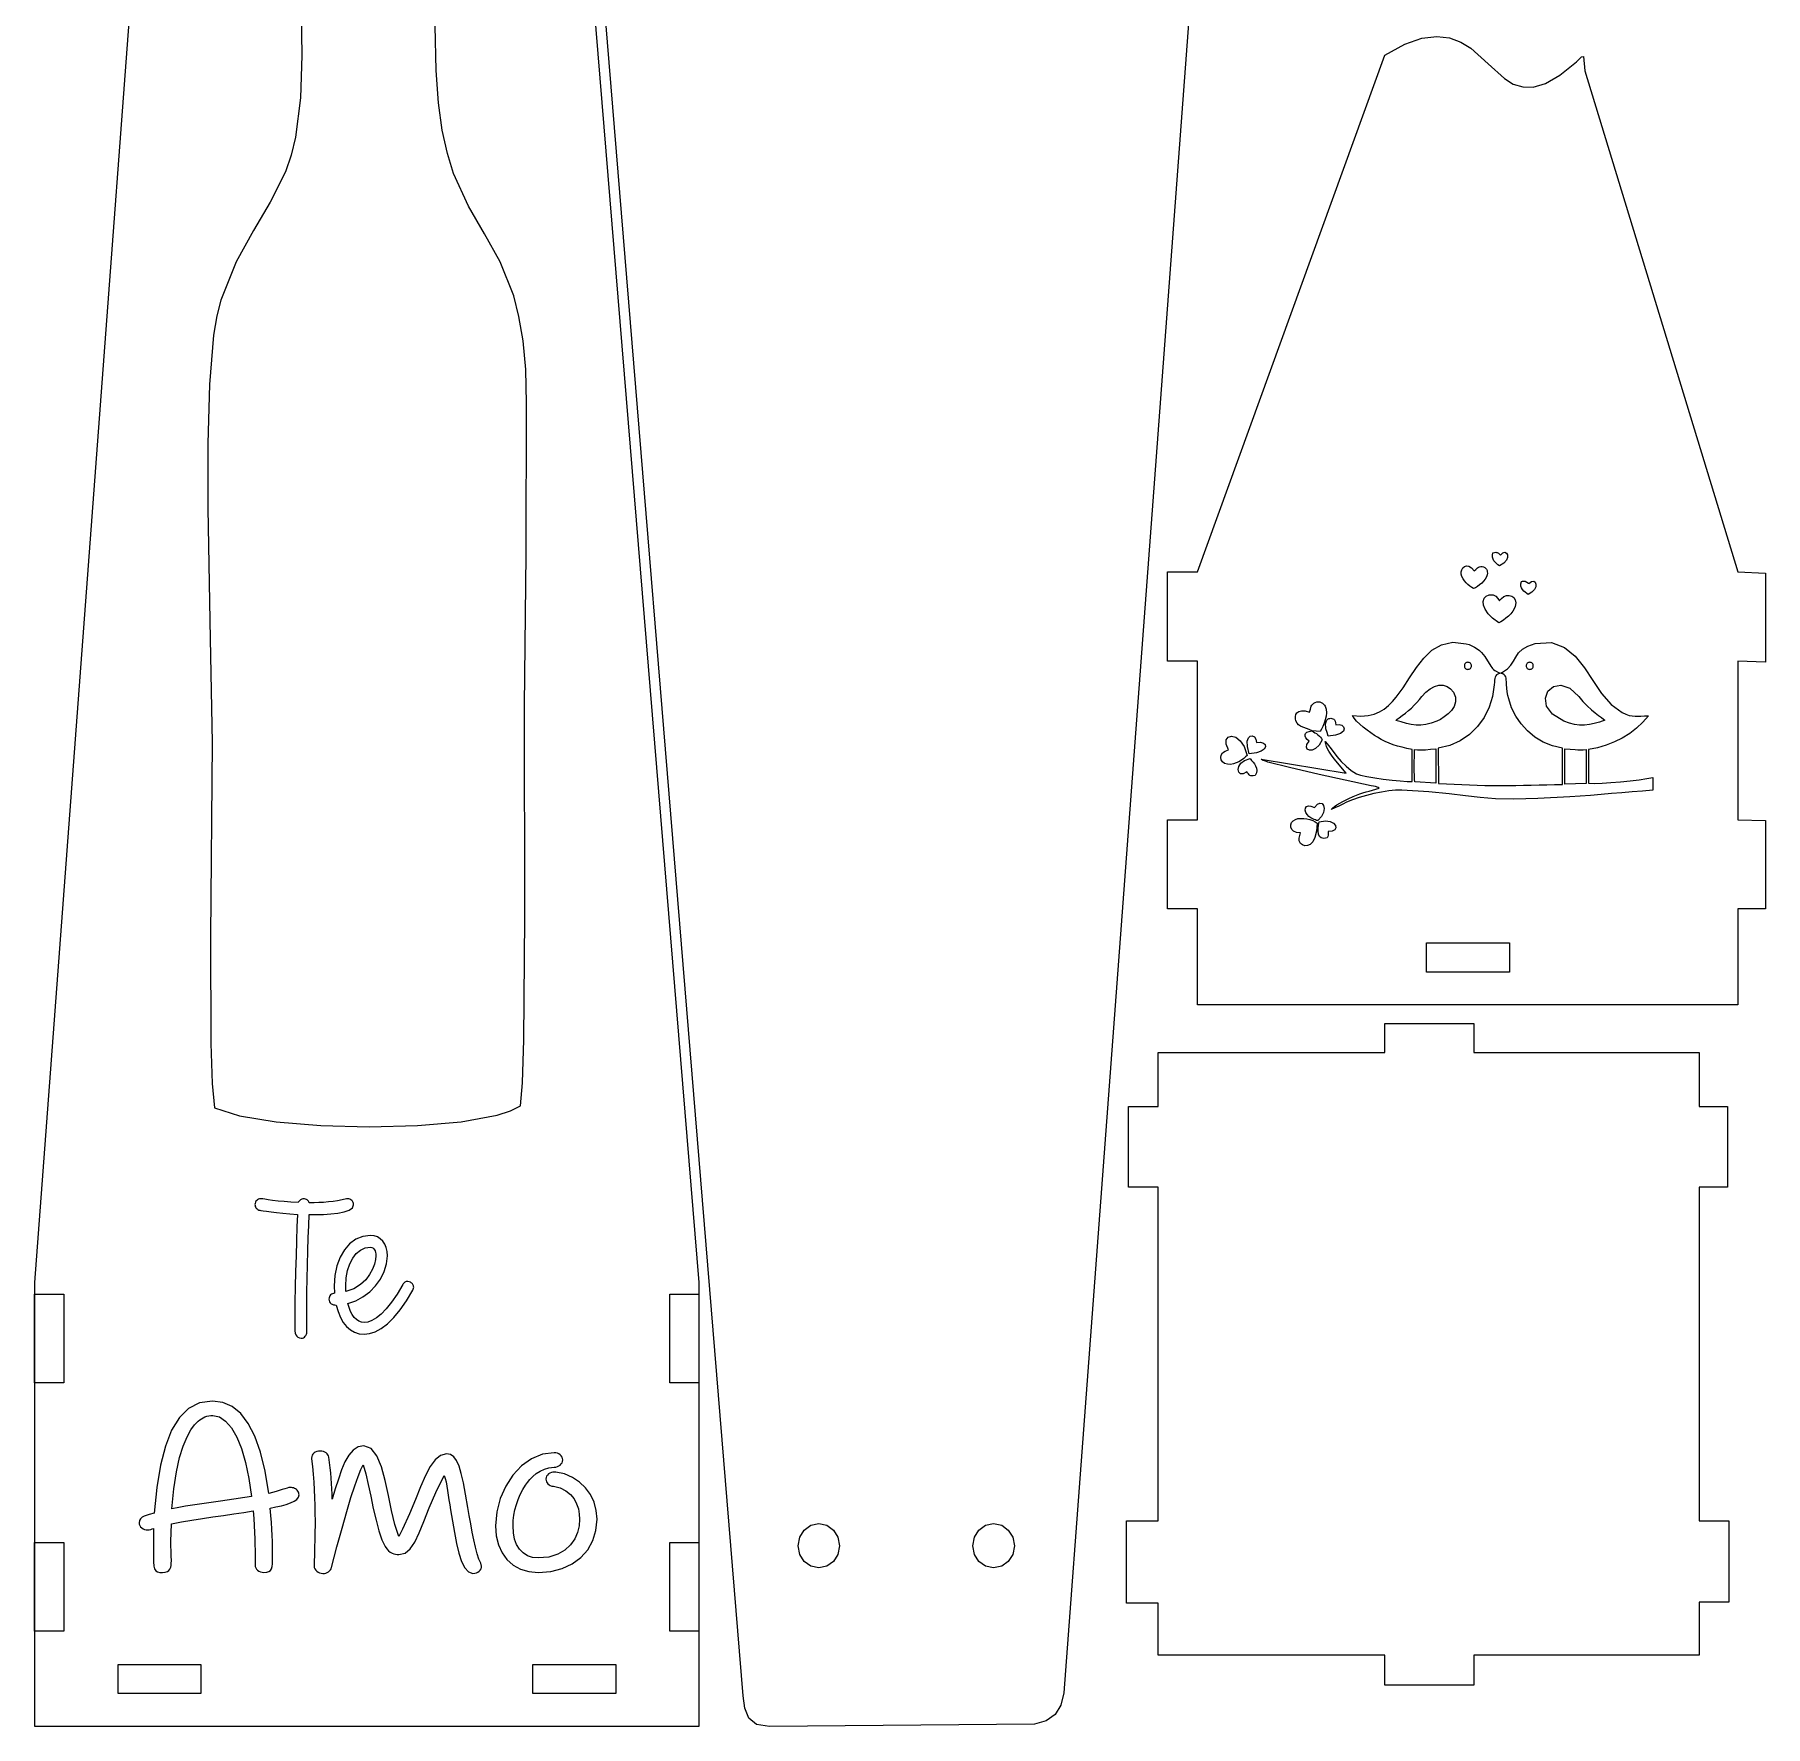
# Model space of a CAD drawing. Extents: x -1652 to 1470, y -458 to 1785.
# Drawn here: x 531 to 738.9, y 1463.2 to 1666.4 of the extents above; entities that cross this region are included whole.
import ezdxf

# ---------------------------------------------------------------- set-up
doc = ezdxf.new("R2010")
doc.units = 0
doc.layers.add('LAYER_1', color=7, linetype='CONTINUOUS')

msp = doc.modelspace()

# ---------------------------------------------------------------- linework, layer by layer
at = {"layer": 'LAYER_1', "color": 240}
for points in [[(554.158, 1782.9317), (586.008, 1783.2067), (587.583, 1782.9817), (588.508, 1782.2067), (588.983, 1781.0317), (589.158, 1779.5567), (610.783, 1516.5067), (610.783, 1463.2067), (531.008, 1463.2067), (531.008, 1516.5067), (550.658, 1779.1817), (551.033, 1780.6567), (551.708, 1781.7817), (552.733, 1782.5567), (554.158, 1782.9317)], [(651.083, 1463.4817), (619.258, 1463.2067), (617.683, 1463.4317), (616.758, 1464.2067), (616.283, 1465.3817), (616.108, 1466.8567), (594.508, 1729.9317), (594.508, 1783.2067), (674.233, 1783.2067), (674.233, 1729.9317), (654.608, 1467.2317), (654.233, 1465.7567), (653.558, 1464.6317), (652.508, 1463.8567), (651.083, 1463.4817)], [(693.158, 1663.9317), (695.558, 1665.2317), (697.633, 1665.9567), (699.408, 1666.1817), (700.958, 1666.0067), (702.308, 1665.5067), (703.483, 1664.7567), (705.583, 1662.8817), (707.533, 1661.1067), (708.583, 1660.4567), (709.733, 1660.1067), (711.008, 1660.0817), (712.483, 1660.5317), (714.208, 1661.5317), (716.183, 1663.1317), (716.783, 1663.7067), (717.033, 1663.7817), (717.183, 1662.0317), (735.558, 1601.8567), (738.883, 1601.7317), (738.883, 1591.0067), (735.558, 1591.1317), (735.558, 1572.1067), (738.883, 1572.0067), (738.883, 1561.3817), (735.558, 1561.3817), (735.558, 1549.8817), (670.683, 1549.8817), (670.683, 1561.3817), (667.083, 1561.3817), (667.083, 1572.1067), (670.683, 1572.1067), (670.683, 1591.1317), (667.083, 1591.1317), (667.083, 1601.8567), (670.683, 1601.8567), (693.158, 1663.9317)], [(698.158, 1553.8067), (698.158, 1557.3067), (708.133, 1557.3067), (708.133, 1553.8067), (698.158, 1553.8067)], [(730.933, 1544.1317), (730.933, 1537.6567), (734.333, 1537.6567), (734.333, 1527.9567), (730.933, 1527.9567), (730.933, 1487.8817), (734.508, 1487.8817), (734.508, 1478.1067), (730.933, 1478.1067), (730.933, 1471.7567), (703.858, 1471.7567), (703.858, 1468.1567), (693.183, 1468.1567), (693.183, 1471.7567), (665.958, 1471.7567), (665.958, 1478.0067), (662.133, 1478.0067), (662.133, 1487.8817), (665.958, 1487.8817), (665.958, 1527.9567), (662.383, 1527.9567), (662.383, 1537.6567), (665.958, 1537.6567), (665.958, 1544.1317), (693.183, 1544.1317), (693.183, 1547.6067), (703.858, 1547.6067), (703.858, 1544.1317), (730.933, 1544.1317)], [(530.983, 1515.1067), (534.483, 1515.1067), (534.483, 1504.4567), (530.983, 1504.4567), (530.983, 1515.1067)], [(607.2687, 1515.1067), (610.7687, 1515.1067), (610.7687, 1504.4567), (607.2687, 1504.4567), (607.2687, 1515.1067)], [(625.183, 1482.2317), (624.208, 1482.4317), (623.433, 1483.0067), (622.883, 1483.8567), (622.708, 1484.9067), (622.883, 1485.9317), (623.433, 1486.7817), (624.208, 1487.3567), (625.183, 1487.5567), (626.158, 1487.3567), (626.958, 1486.7817), (627.483, 1485.9317), (627.683, 1484.9067), (627.483, 1483.8567), (626.958, 1483.0067), (626.158, 1482.4317), (625.183, 1482.2317)], [(646.183, 1482.2317), (645.208, 1482.4317), (644.408, 1483.0067), (643.883, 1483.8567), (643.683, 1484.9067), (643.883, 1485.9317), (644.408, 1486.7817), (645.208, 1487.3567), (646.183, 1487.5567), (647.158, 1487.3567), (647.933, 1486.7817), (648.483, 1485.9317), (648.683, 1484.9067), (648.483, 1483.8567), (647.933, 1483.0067), (647.158, 1482.4317), (646.183, 1482.2317)], [(530.983, 1485.2817), (534.483, 1485.2817), (534.483, 1474.6317), (530.983, 1474.6317), (530.983, 1485.2817)], [(607.2687, 1485.2817), (610.7687, 1485.2817), (610.7687, 1474.6317), (607.2687, 1474.6317), (607.2687, 1485.2817)], [(541.008, 1467.1567), (541.008, 1470.6567), (550.958, 1470.6567), (550.958, 1467.1567), (541.008, 1467.1567)], [(590.833, 1467.1567), (590.833, 1470.6567), (600.783, 1470.6567), (600.783, 1467.1567), (590.833, 1467.1567)]]:
    msp.add_lwpolyline(points, close=True, dxfattribs=at)
msp.add_lwpolyline([(562.983, 1669.0817), (563.083, 1663.8817), (562.933, 1658.8067), (562.333, 1654.0817), (561.808, 1651.9067), (561.108, 1649.9067), (559.283, 1646.2566), (557.258, 1642.8567), (555.208, 1639.1066), (553.333, 1634.4817), (552.858, 1632.6317), (552.483, 1630.2817), (551.983, 1624.3817), (551.783, 1617.2816), (551.783, 1609.4817), (552.083, 1593.8317), (552.308, 1581.3817), (552.108, 1558.0817), (552.158, 1545.2067), (552.308, 1540.4317), (552.583, 1537.4817), (555.583, 1536.5317), (560.008, 1535.8317), (565.358, 1535.3817), (571.183, 1535.2317), (576.958, 1535.3567), (582.233, 1535.8317), (586.533, 1536.6067), (588.133, 1537.1317), (589.333, 1537.7567), (589.583, 1540.4816), (589.733, 1545.6567), (589.858, 1560.2567), (589.833, 1585.8067), (590.033, 1603.9567), (590.083, 1622.1317), (589.983, 1626.1567), (589.658, 1629.6067), (589.158, 1632.5317), (588.533, 1635.0317), (586.908, 1639.1066), (585.008, 1642.4567), (583.083, 1645.7817), (581.308, 1649.7067), (580.583, 1652.1067), (579.958, 1654.9067), (579.483, 1658.2067), (579.208, 1662.0817), (579.083, 1667.4567)], dxfattribs=at)
at = {"layer": 'LAYER_1'}
for points in [[(706.9495, 1602.6066), (706.7634, 1602.7239), (706.5819, 1602.8621), (706.415, 1603.0215), (706.2726, 1603.2025), (706.1647, 1603.4052), (706.1012, 1603.6299), (706.0921, 1603.877), (706.1474, 1604.1466), (706.339, 1604.2025), (706.505, 1604.221), (706.5846, 1604.2129), (706.6654, 1604.1913), (706.7498, 1604.1551), (706.8404, 1604.1027), (707.0736, 1603.8899), (707.3341, 1604.1573), (707.5815, 1604.2226), (707.7829, 1604.1258), (707.9055, 1603.9068), (707.9163, 1603.6054), (707.7825, 1603.2616), (707.4712, 1602.9154), (706.9495, 1602.6066)], [(703.8163, 1599.8536), (703.6062, 1599.9914), (703.3821, 1600.1549), (703.1549, 1600.3425), (702.9356, 1600.5526), (702.7352, 1600.7838), (702.5646, 1601.0342), (702.4349, 1601.3025), (702.3569, 1601.587), (702.3512, 1601.8559), (702.4167, 1602.1187), (702.5463, 1602.3472), (702.7332, 1602.5133), (702.9704, 1602.5888), (703.251, 1602.5455), (703.5679, 1602.3552), (703.9143, 1601.9898), (704.1014, 1602.1727), (704.2923, 1602.3551), (704.4034, 1602.429), (704.5326, 1602.4824), (704.6857, 1602.5082), (704.8682, 1602.4998), (705.0245, 1602.4624), (705.1633, 1602.397), (705.2815, 1602.3052), (705.3761, 1602.1883), (705.4441, 1602.0478), (705.4824, 1601.8851), (705.488, 1601.7017), (705.4577, 1601.499), (705.3697, 1601.2558), (705.2238, 1601.0062), (705.0322, 1600.7587), (704.8071, 1600.522), (704.5607, 1600.3045), (704.3053, 1600.115), (704.0531, 1599.9618), (703.8163, 1599.8536)], [(706.9495, 1598.3951), (707.0015, 1598.4513), (707.1946, 1598.6753), (707.4803, 1598.9066), (707.7975, 1599.0288), (708.1189, 1599.0462), (708.4175, 1598.9631), (708.6662, 1598.7838), (708.8379, 1598.5126), (708.9055, 1598.1539), (708.8418, 1597.7119), (708.7235, 1597.4285), (708.536, 1597.1327), (708.2953, 1596.8362), (708.0174, 1596.5507), (707.7181, 1596.2878), (707.4134, 1596.0593), (707.1192, 1595.8768), (706.8516, 1595.7519), (706.1225, 1596.2892), (705.585, 1596.8374), (705.227, 1597.3741), (705.0362, 1597.8769), (705.0005, 1598.3236), (705.1078, 1598.6917), (705.3457, 1598.959), (705.7022, 1599.103), (705.9612, 1599.127), (706.1753, 1599.1012), (706.3521, 1599.0345), (706.4996, 1598.9357), (706.737, 1598.6769), (706.9495, 1598.3951)], [(710.3764, 1599.1563), (710.2117, 1599.2775), (710.0363, 1599.413), (709.865, 1599.566), (709.7126, 1599.7395), (709.5936, 1599.9366), (709.5229, 1600.1605), (709.5152, 1600.4142), (709.5851, 1600.7008), (709.6937, 1600.7349), (709.7987, 1600.7598), (709.9119, 1600.7665), (710.045, 1600.7461), (710.4168, 1600.5263), (710.4743, 1600.4842), (710.8018, 1600.7167), (711.0639, 1600.7496), (711.2448, 1600.6258), (711.3287, 1600.3881), (711.2996, 1600.0794), (711.1417, 1599.7427), (710.8393, 1599.4207), (710.3764, 1599.1563)], [(725.3569, 1577.1569), (725.3569, 1575.6435), (724.1171, 1575.5492), (722.8761, 1575.4469), (721.6334, 1575.3398), (720.3884, 1575.2308), (719.1406, 1575.1229), (717.8892, 1575.0191), (716.6338, 1574.9224), (715.3737, 1574.8357), (711.5387, 1574.6335), (708.6599, 1574.572), (706.4468, 1574.6244), (704.6089, 1574.7636), (702.8557, 1574.9627), (700.8969, 1575.1947), (698.4419, 1575.4328), (695.2002, 1575.65), (694.4683, 1575.6456), (693.647, 1575.5683), (692.7672, 1575.4293), (691.8601, 1575.24), (690.9568, 1575.0118), (690.0885, 1574.756), (689.2863, 1574.4839), (688.5812, 1574.2069), (688.1155, 1573.9867), (687.6393, 1573.7405), (687.1748, 1573.5101), (686.7447, 1573.3376), (686.9128, 1573.5134), (687.1289, 1573.683), (687.4179, 1573.8726), (687.7563, 1574.0726), (688.1207, 1574.2734), (688.8335, 1574.6389), (689.3686, 1574.8921), (689.775, 1575.0614), (690.1665, 1575.2032), (690.548, 1575.3252), (690.9243, 1575.4353), (691.3003, 1575.541), (691.6807, 1575.6502), (692.0704, 1575.7706), (692.4742, 1575.9099), (692.3739, 1575.9718), (692.2676, 1576.0208), (692.156, 1576.0594), (692.04, 1576.0901), (691.7983, 1576.1372), (691.5491, 1576.1817), (685.2851, 1577.5489), (681.7052, 1578.3785), (679.1367, 1579.0318), (678.957, 1579.0808), (678.7032, 1579.1594), (678.5758, 1579.207), (678.4628, 1579.2586), (678.3751, 1579.3133), (678.3235, 1579.3698), (688.5314, 1577.6969), (687.0707, 1579.4323), (686.7648, 1579.8416), (686.4365, 1580.3464), (686.2875, 1580.6228), (686.1612, 1580.9089), (686.067, 1581.2), (686.0142, 1581.4912), (686.253, 1581.2197), (686.5727, 1580.8031), (686.9657, 1580.2834), (687.4243, 1579.7031), (687.941, 1579.1044), (688.5082, 1578.5295), (689.1181, 1578.0208), (689.7631, 1577.6204), (690.2549, 1577.4519), (691.0123, 1577.2843), (691.9518, 1577.1247), (692.9898, 1576.9801), (694.0425, 1576.8579), (695.0265, 1576.765), (695.8581, 1576.7086), (696.4537, 1576.6959), (696.4584, 1580.5229), (695.8297, 1580.6668), (695.2468, 1580.8083), (694.7018, 1580.9543), (694.1872, 1581.1119), (693.6951, 1581.2879), (693.218, 1581.4895), (692.748, 1581.7237), (692.2775, 1581.9973), (691.9148, 1582.2326), (691.4927, 1582.524), (691.0397, 1582.8563), (690.5843, 1583.2144), (690.1548, 1583.583), (689.7798, 1583.9469), (689.4876, 1584.291), (689.3066, 1584.6001), (690.2991, 1584.5456), (691.1561, 1584.6086), (691.8972, 1584.778), (692.542, 1585.043), (693.1102, 1585.3925), (693.6213, 1585.8156), (694.0949, 1586.3014), (694.5507, 1586.8388), (695.3552, 1587.9444), (696.1427, 1589.1547), (696.9563, 1590.3738), (697.8393, 1591.5056), (698.8349, 1592.4541), (699.9861, 1593.1233), (701.3363, 1593.4172), (702.9285, 1593.2398), (703.2933, 1593.1285), (703.6364, 1592.9893), (703.9572, 1592.8244), (704.2549, 1592.6358), (704.5287, 1592.4255), (704.778, 1592.1958), (705.0019, 1591.9485), (705.1997, 1591.6859), (705.9143, 1590.5405), (706.009, 1590.3832), (706.0998, 1590.2473), (706.2105, 1590.1264), (706.3651, 1590.0139), (706.9769, 1589.7127), (706.761, 1589.5992), (706.602, 1589.4859), (706.4905, 1589.3637), (706.4168, 1589.2236), (706.3715, 1589.0567), (706.3451, 1588.8538), (706.3278, 1588.606), (706.3103, 1588.3043), (706.1105, 1586.917), (705.6984, 1585.6007), (705.0885, 1584.3825), (704.2953, 1583.2893), (703.3332, 1582.3481), (702.2167, 1581.5859), (700.9602, 1581.0297), (699.5782, 1580.7064), (699.6323, 1576.4375), (700.5606, 1576.414), (701.4837, 1576.3802), (702.4039, 1576.3404), (703.3237, 1576.2989), (704.2456, 1576.2597), (705.1718, 1576.2272), (706.105, 1576.2056), (707.0474, 1576.199), (707.9781, 1576.2051), (708.9076, 1576.2176), (709.8368, 1576.235), (710.7666, 1576.2557), (711.698, 1576.2782), (712.632, 1576.301), (713.5695, 1576.3223), (714.5114, 1576.3408), (714.4987, 1580.7022), (713.3028, 1580.9827), (712.1984, 1581.4337), (711.1956, 1582.0354), (710.3041, 1582.7679), (709.5341, 1583.6117), (708.8955, 1584.5468), (708.3982, 1585.5536), (708.0523, 1586.6123), (707.9561, 1587.0372), (707.8768, 1587.473), (707.8183, 1587.9129), (707.7844, 1588.3498), (707.7724, 1588.6539), (707.761, 1588.8996), (707.7397, 1589.097), (707.6981, 1589.2563), (707.6257, 1589.3875), (707.512, 1589.5007), (707.3467, 1589.6062), (707.1192, 1589.7139), (707.323, 1589.8322), (707.8871, 1590.2088), (708.2929, 1590.6527), (708.609, 1591.1374), (708.9041, 1591.637), (709.2468, 1592.125), (709.7058, 1592.5753), (710.3496, 1592.9617), (711.247, 1593.2579), (713.1899, 1593.3655), (714.7566, 1592.8016), (716.044, 1591.7384), (717.1491, 1590.3483), (718.1687, 1588.8035), (719.1998, 1587.2762), (720.3391, 1585.9387), (721.6837, 1584.9634), (722.1315, 1584.7633), (722.5244, 1584.6339), (722.8819, 1584.5619), (723.2239, 1584.5337), (723.57, 1584.5357), (723.9399, 1584.5547), (724.3533, 1584.5769), (724.83, 1584.589), (724.1546, 1583.8079), (723.4032, 1583.0991), (722.5822, 1582.466), (721.6978, 1581.9116), (720.7563, 1581.4393), (719.7643, 1581.0522), (718.7279, 1580.7535), (717.6535, 1580.5465), (717.65, 1576.5066), (718.3448, 1576.4667), (719.2654, 1576.4862), (720.3375, 1576.5527), (721.4863, 1576.6538), (722.6372, 1576.7772), (723.7157, 1576.9104), (724.6471, 1577.0411), (725.3569, 1577.1569)], [(703.1505, 1591.008), (703.0646, 1590.9993), (702.9847, 1590.9745), (702.9123, 1590.9353), (702.8493, 1590.8833), (702.7972, 1590.8202), (702.758, 1590.7479), (702.7332, 1590.6679), (702.7245, 1590.5821), (702.7332, 1590.4962), (702.758, 1590.4163), (702.7972, 1590.3439), (702.8493, 1590.2809), (702.9123, 1590.2289), (702.9847, 1590.1897), (703.0646, 1590.1648), (703.1505, 1590.1562), (703.2363, 1590.1648), (703.3163, 1590.1897), (703.3886, 1590.2289), (703.4517, 1590.2809), (703.5037, 1590.3439), (703.5429, 1590.4163), (703.5677, 1590.4962), (703.5764, 1590.5821), (703.5677, 1590.6679), (703.5429, 1590.7479), (703.5037, 1590.8202), (703.4517, 1590.8833), (703.3886, 1590.9353), (703.3163, 1590.9745), (703.2363, 1590.9993), (703.1505, 1591.008)], [(710.5819, 1591.008), (710.4961, 1590.9993), (710.4161, 1590.9745), (710.3438, 1590.9353), (710.2808, 1590.8833), (710.2287, 1590.8202), (710.1895, 1590.7479), (710.1647, 1590.6679), (710.156, 1590.5821), (710.1647, 1590.4962), (710.1895, 1590.4163), (710.2287, 1590.3439), (710.2808, 1590.2809), (710.3438, 1590.2289), (710.4161, 1590.1897), (710.4961, 1590.1648), (710.5819, 1590.1562), (710.6678, 1590.1648), (710.7477, 1590.1897), (710.8201, 1590.2289), (710.8831, 1590.2809), (710.9352, 1590.3439), (710.9744, 1590.4163), (710.9992, 1590.4962), (711.0079, 1590.5821), (710.9992, 1590.6679), (710.9744, 1590.7479), (710.9352, 1590.8202), (710.8831, 1590.8833), (710.8201, 1590.9353), (710.7477, 1590.9745), (710.6678, 1590.9993), (710.5819, 1591.008)], [(694.4974, 1584.0346), (694.653, 1584.1897), (694.8807, 1584.3569), (695.2615, 1584.6239), (695.6361, 1584.9064), (696.0024, 1585.2038), (696.3581, 1585.5154), (696.7009, 1585.8407), (697.0287, 1586.179), (697.3392, 1586.5298), (697.6301, 1586.8925), (698.1011, 1587.4173), (698.6118, 1587.8202), (699.1424, 1588.0962), (699.6737, 1588.2409), (700.186, 1588.2494), (700.6599, 1588.117), (701.0758, 1587.839), (701.4143, 1587.4108), (701.6452, 1586.8107), (701.6535, 1586.243), (701.4817, 1585.7152), (701.1725, 1585.2349), (700.7685, 1584.8096), (700.3122, 1584.4468), (699.8462, 1584.1539), (699.4132, 1583.9386), (698.7358, 1583.6865), (698.1054, 1583.5332), (697.5075, 1583.467), (696.9275, 1583.4763), (696.351, 1583.5494), (695.7635, 1583.6745), (695.1505, 1583.8402), (694.4974, 1584.0346)], [(719.5978, 1584.0392), (718.9497, 1583.8313), (718.335, 1583.6612), (717.7419, 1583.538), (717.1585, 1583.4705), (716.5727, 1583.4679), (715.9728, 1583.5391), (715.3468, 1583.6931), (714.6828, 1583.9389), (713.3087, 1584.7876), (712.6008, 1585.7539), (712.454, 1586.7106), (712.7634, 1587.5302), (713.4239, 1588.0854), (714.3305, 1588.2487), (715.3782, 1587.8929), (716.4619, 1586.8906), (716.9705, 1586.2875), (717.4814, 1585.7625), (717.9766, 1585.3117), (718.4385, 1584.9314), (718.8493, 1584.6177), (719.1913, 1584.367), (719.4467, 1584.1754), (719.5978, 1584.0392)], [(684.4296, 1582.765), (683.8722, 1583.0116), (683.306, 1583.2198), (683.0465, 1583.345), (682.8172, 1583.503), (682.6287, 1583.7082), (682.492, 1583.9746), (682.4304, 1584.2268), (682.4233, 1584.4896), (682.4816, 1584.7403), (682.6161, 1584.9564), (682.838, 1585.1155), (683.1579, 1585.1951), (683.587, 1585.1727), (684.1361, 1585.0257), (684.2402, 1585.3936), (684.3403, 1585.7227), (684.4116, 1585.8676), (684.5092, 1585.9965), (684.6423, 1586.1074), (684.82, 1586.1982), (685.0134, 1586.253), (685.2005, 1586.2661), (685.378, 1586.242), (685.5429, 1586.1852), (685.6919, 1586.1002), (685.8219, 1585.9914), (685.9298, 1585.8635), (686.0123, 1585.7209), (686.1228, 1585.3586), (686.1518, 1584.9567), (686.1135, 1584.5326), (686.0221, 1584.1039), (685.8917, 1583.6881), (685.7367, 1583.3027), (685.571, 1582.9654), (685.409, 1582.6935), (684.4296, 1582.765)], [(687.277, 1583.4837), (687.6749, 1583.5448), (688.0043, 1583.4565), (688.226, 1583.2609), (688.3007, 1583.0003), (688.1894, 1582.7168), (687.8529, 1582.4527), (687.252, 1582.2501), (686.3476, 1582.1512), (686.2264, 1582.5642), (686.1029, 1583.0332), (686.0648, 1583.2754), (686.0554, 1583.5157), (686.0846, 1583.7488), (686.1621, 1583.9695), (686.2145, 1584.0566), (686.2813, 1584.1339), (686.3618, 1584.1985), (686.4551, 1584.2472), (686.5604, 1584.2772), (686.6772, 1584.2854), (686.8044, 1584.2689), (686.9415, 1584.2246), (687.0394, 1584.1727), (687.113, 1584.1098), (687.1664, 1584.0357), (687.2039, 1583.9499), (687.2474, 1583.7421), (687.277, 1583.4837)], [(676.6227, 1579.8263), (676.4475, 1579.6396), (676.2214, 1579.4431), (675.9527, 1579.2492), (675.6496, 1579.0705), (675.3204, 1578.9195), (674.9734, 1578.8085), (674.6168, 1578.75), (674.2589, 1578.7566), (673.9128, 1578.8573), (673.6591, 1579.046), (673.5036, 1579.295), (673.4521, 1579.5767), (673.5102, 1579.8633), (673.6836, 1580.127), (673.9781, 1580.3404), (674.3993, 1580.4755), (674.0969, 1581.1602), (674.1062, 1581.6846), (674.3543, 1582.0194), (674.7683, 1582.1354), (675.2751, 1582.0033), (675.8017, 1581.5939), (676.2752, 1580.878), (676.6227, 1579.8263)], [(677.7719, 1581.3591), (678.2317, 1581.4076), (678.5779, 1581.3132), (678.7858, 1581.1167), (678.8306, 1580.8588), (678.6878, 1580.58), (678.3326, 1580.3212), (677.7404, 1580.123), (676.8864, 1580.026), (676.6732, 1580.9012), (676.6531, 1581.5338), (676.7757, 1581.9439), (676.9908, 1582.1515), (677.2482, 1582.1767), (677.4977, 1582.0396), (677.689, 1581.7604), (677.7719, 1581.3591)], [(684.4296, 1582.765), (684.589, 1582.6542), (684.7656, 1582.5492), (684.952, 1582.436), (685.1408, 1582.3006), (685.3146, 1582.1519), (685.4416, 1582.0191), (685.5487, 1581.8735), (685.6627, 1581.6867), (685.2679, 1581.0542), (684.8505, 1580.6539), (684.4501, 1580.4577), (684.1062, 1580.4375), (683.8584, 1580.5651), (683.7464, 1580.8125), (683.8097, 1581.1514), (684.088, 1581.5537), (683.8502, 1581.7503), (683.6837, 1581.9475), (683.593, 1582.1387), (683.5824, 1582.317), (683.6564, 1582.4755), (683.8193, 1582.6076), (684.0756, 1582.7063), (684.4296, 1582.765)], [(699.2955, 1576.495), (696.7931, 1576.6385), (696.7475, 1576.9509), (696.7201, 1577.396), (696.7076, 1577.932), (696.7064, 1578.5174), (696.7131, 1579.1103), (696.7243, 1579.6693), (696.7365, 1580.1526), (696.7463, 1580.5186), (697.0975, 1580.4966), (697.4274, 1580.4904), (697.7424, 1580.4969), (698.0484, 1580.5131), (698.6584, 1580.5619), (699.3066, 1580.6116), (699.2955, 1576.495)], [(717.3482, 1580.5144), (717.3522, 1576.4332), (714.7964, 1576.3567), (714.8023, 1580.6046), (715.444, 1580.5693), (716.0479, 1580.5252), (716.3518, 1580.508), (716.6655, 1580.4983), (716.9955, 1580.4993), (717.3482, 1580.5144)], [(677.5772, 1577.4009), (677.3646, 1577.3645), (677.1958, 1577.3579), (677.0617, 1577.3796), (676.9533, 1577.4278), (676.8616, 1577.5009), (676.7776, 1577.5974), (676.6924, 1577.7155), (676.5969, 1577.8537), (676.1707, 1577.6015), (675.8381, 1577.6025), (675.6203, 1577.7943), (675.5389, 1578.1147), (675.6152, 1578.5014), (675.8706, 1578.8921), (676.3266, 1579.2244), (677.0044, 1579.4362), (677.1628, 1579.2328), (677.3378, 1579.0198), (677.5085, 1578.7946), (677.6545, 1578.5548), (677.755, 1578.2979), (677.7894, 1578.0216), (677.737, 1577.7234), (677.5772, 1577.4009)], [(685.1152, 1571.9986), (684.9707, 1572.0245), (684.8236, 1572.0683), (684.6769, 1572.126), (684.5334, 1572.1941), (684.2679, 1572.3462), (684.0505, 1572.4945), (683.8261, 1572.7173), (683.6816, 1572.978), (683.621, 1573.2447), (683.6487, 1573.4856), (683.7686, 1573.6689), (683.985, 1573.7627), (684.3019, 1573.7352), (684.7236, 1573.5546), (685.0663, 1573.9607), (685.3824, 1574.1072), (685.6434, 1574.0383), (685.8204, 1573.7977), (685.8848, 1573.4295), (685.8078, 1572.9776), (685.5609, 1572.486), (685.1152, 1571.9986)], [(685.0264, 1571.6997), (684.9458, 1570.7127), (684.7627, 1569.9762), (684.5048, 1569.4623), (684.1997, 1569.143), (683.8751, 1568.9906), (683.5586, 1568.9771), (683.2778, 1569.0745), (683.0605, 1569.2551), (682.9592, 1569.4072), (682.9006, 1569.5615), (682.8776, 1569.7177), (682.8833, 1569.8752), (682.9524, 1570.1928), (683.0518, 1570.5109), (682.5676, 1570.5596), (682.2169, 1570.7097), (681.9909, 1570.9326), (681.8807, 1571.1998), (681.8774, 1571.483), (681.9723, 1571.7536), (682.1564, 1571.9832), (682.4209, 1572.1433), (682.7368, 1572.2293), (683.0849, 1572.2643), (683.4504, 1572.2536), (683.8187, 1572.2025), (684.1751, 1572.1163), (684.505, 1572.0002), (684.7936, 1571.8596), (685.0264, 1571.6997)], [(686.3785, 1570.6944), (686.3726, 1570.449), (686.3504, 1570.2561), (686.306, 1570.0851), (686.2335, 1569.9053), (685.8328, 1569.8467), (685.5354, 1569.9211), (685.3296, 1570.1049), (685.2037, 1570.3745), (685.1461, 1570.7065), (685.145, 1571.0771), (685.1888, 1571.463), (685.2659, 1571.8404), (686.0358, 1571.9483), (686.6204, 1571.8755), (687.0223, 1571.6764), (687.2439, 1571.4056), (687.2878, 1571.1175), (687.1566, 1570.8666), (686.8526, 1570.7074), (686.3785, 1570.6944)]]:
    msp.add_lwpolyline(points, close=True, dxfattribs=at)
at = {"layer": 'LAYER_1', "color": 250}
for points in [[(568.4323, 1526.557), (567.9168, 1526.4351), (567.3827, 1526.3339), (566.8334, 1526.2522), (566.2721, 1526.1884), (565.7021, 1526.1411), (565.1267, 1526.1091), (564.549, 1526.091), (563.9725, 1526.0852), (563.9369, 1526.1878), (563.8835, 1526.282), (563.8144, 1526.3664), (563.7314, 1526.4391), (563.6365, 1526.4985), (563.5314, 1526.543), (563.4183, 1526.5709), (563.2988, 1526.5806), (563.1956, 1526.571), (563.0959, 1526.5434), (563.0012, 1526.4997), (562.9127, 1526.442), (562.8318, 1526.3721), (562.7599, 1526.2919), (562.6983, 1526.2034), (562.6485, 1526.1086), (561.7749, 1526.1618), (560.9601, 1526.2289), (560.2215, 1526.3036), (559.5766, 1526.38), (559.0427, 1526.452), (558.6373, 1526.5135), (558.3778, 1526.5584), (558.2816, 1526.5806), (558.1421, 1526.5806), (558.0122, 1526.5666), (557.8863, 1526.5264), (557.7686, 1526.4624), (557.6631, 1526.3771), (557.574, 1526.273), (557.5053, 1526.1525), (557.4611, 1526.0182), (557.4454, 1525.8726), (557.457, 1525.7513), (557.4904, 1525.6363), (557.5434, 1525.5296), (557.6138, 1525.4332), (557.6994, 1525.3489), (557.7981, 1525.2787), (557.9078, 1525.2246), (558.0261, 1525.1884), (558.1569, 1525.1632), (558.4366, 1525.1242), (558.8529, 1525.0731), (559.3936, 1525.0114), (560.0465, 1524.9409), (560.7993, 1524.8632), (561.6397, 1524.7799), (562.5556, 1524.6928), (562.4949, 1523.2159), (562.4362, 1521.5271), (562.3812, 1519.7046), (562.332, 1517.8261), (562.2904, 1515.9698), (562.2583, 1514.2135), (562.2376, 1512.6353), (562.2303, 1511.3132), (562.2357, 1510.9919), (562.2557, 1510.7027), (562.2964, 1510.4489), (562.3639, 1510.2338), (562.4639, 1510.0607), (562.6027, 1509.933), (562.7861, 1509.8539), (563.0201, 1509.8268), (563.1557, 1509.8437), (563.2821, 1509.8913), (563.3965, 1509.9649), (563.4963, 1510.0598), (563.5785, 1510.1713), (563.6407, 1510.2946), (563.68, 1510.4252), (563.6937, 1510.5582), (563.6705, 1512.4696), (563.6777, 1513.8262), (563.6977, 1515.3448), (563.7281, 1516.9684), (563.7663, 1518.6402), (563.81, 1520.3032), (563.8567, 1521.9003), (563.9039, 1523.3746), (563.9492, 1524.6691), (564.7856, 1524.6762), (565.6757, 1524.7041), (566.5684, 1524.7625), (567.413, 1524.8609), (568.1586, 1525.0091), (568.7541, 1525.2167), (569.1487, 1525.4934), (569.2916, 1525.849), (569.2769, 1526.0024), (569.235, 1526.1426), (569.1691, 1526.2672), (569.0826, 1526.3741), (568.9786, 1526.4612), (568.8605, 1526.526), (568.7315, 1526.5666), (568.5949, 1526.5806), (568.4323, 1526.557)], [(576.144, 1516.5518), (575.7955, 1516.6464), (575.7086, 1516.6399), (575.6231, 1516.6209), (575.5404, 1516.5904), (575.4617, 1516.549), (575.3884, 1516.4977), (575.3219, 1516.4372), (575.2636, 1516.3685), (575.2148, 1516.2923), (574.5331, 1515.12), (573.8683, 1514.1435), (573.2264, 1513.3506), (572.6133, 1512.7292), (572.0351, 1512.267), (571.4976, 1511.9519), (571.007, 1511.7718), (570.5692, 1511.7145), (570.2319, 1511.7548), (569.9181, 1511.8731), (569.6293, 1512.0654), (569.3672, 1512.3281), (569.1334, 1512.657), (568.9295, 1513.0485), (568.7572, 1513.4985), (568.6181, 1514.0033), (569.5486, 1514.3126), (570.4266, 1514.7832), (571.23, 1515.3925), (571.9368, 1516.1183), (572.5249, 1516.938), (572.9722, 1517.8294), (573.2568, 1518.7701), (573.3566, 1519.7375), (573.3193, 1520.2484), (573.2103, 1520.7145), (573.0344, 1521.1286), (572.7962, 1521.4836), (572.5003, 1521.7722), (572.1513, 1521.9872), (571.7538, 1522.1215), (571.3125, 1522.1679), (570.399, 1522.0506), (569.5658, 1521.7115), (568.8256, 1521.1699), (568.1913, 1520.4454), (567.6757, 1519.5571), (567.2916, 1518.5244), (567.0517, 1517.3668), (566.9689, 1516.1035), (567.0153, 1515.2304), (566.8797, 1515.2155), (566.7533, 1515.1729), (566.6389, 1515.106), (566.5392, 1515.018), (566.4569, 1514.9124), (566.3947, 1514.7924), (566.3554, 1514.6614), (566.3417, 1514.5226), (566.3596, 1514.3431), (566.411, 1514.1929), (566.4924, 1514.0703), (566.6001, 1513.9738), (566.7307, 1513.9016), (566.8807, 1513.8521), (567.0464, 1513.8236), (567.2244, 1513.8145), (567.4348, 1513.0267), (567.7144, 1512.3295), (568.0582, 1511.7274), (568.4613, 1511.2249), (568.9189, 1510.8263), (569.426, 1510.5362), (569.9777, 1510.3588), (570.5692, 1510.2987), (571.2056, 1510.3758), (571.8889, 1510.6106), (572.6091, 1511.008), (573.3566, 1511.5729), (574.1215, 1512.3104), (574.894, 1513.2254), (575.6643, 1514.3229), (576.4227, 1515.6079), (576.5156, 1515.9383), (576.5092, 1516.0266), (576.4902, 1516.1138), (576.4593, 1516.1987), (576.4169, 1516.2804), (576.3637, 1516.3577), (576.3001, 1516.4294), (576.2267, 1516.4945), (576.144, 1516.5518)], [(568.3859, 1515.4192), (568.3626, 1516.1271), (568.4189, 1517.0914), (568.5818, 1517.9747), (568.8427, 1518.7623), (569.193, 1519.4396), (569.6238, 1519.9918), (570.1264, 1520.4045), (570.6922, 1520.6628), (571.3125, 1520.7522), (571.4805, 1520.7318), (571.6199, 1520.6733), (571.7327, 1520.5805), (571.8206, 1520.4572), (571.8857, 1520.3074), (571.9299, 1520.135), (571.955, 1519.9437), (571.9629, 1519.7375), (571.9245, 1519.2906), (571.7992, 1518.7376), (571.5722, 1518.1182), (571.2284, 1517.4722), (570.7528, 1516.8395), (570.1305, 1516.2599), (569.3465, 1515.7732), (568.3859, 1515.4192)], [(562.6046, 1491.464), (562.5197, 1491.566), (562.4234, 1491.6543), (562.3173, 1491.7291), (562.203, 1491.7903), (562.0821, 1491.8378), (561.9563, 1491.8718), (561.8273, 1491.8922), (561.6966, 1491.899), (561.5268, 1491.8797), (561.3075, 1491.8265), (561.0415, 1491.7461), (560.7317, 1491.6453), (559.9922, 1491.4096), (559.1119, 1491.174), (558.6631, 1493.8496), (558.1023, 1496.1398), (557.4284, 1498.0534), (556.6408, 1499.5992), (555.7386, 1500.7861), (554.721, 1501.623), (553.5871, 1502.1187), (552.3362, 1502.2819), (550.7998, 1502.0582), (549.4815, 1501.3946), (548.3671, 1500.3028), (547.4422, 1498.7944), (546.6924, 1496.8807), (546.1035, 1494.5736), (545.661, 1491.8844), (545.3508, 1488.8247), (544.7429, 1488.6557), (544.1546, 1488.4513), (543.9067, 1488.3146), (543.7104, 1488.1436), (543.5811, 1487.9297), (543.5346, 1487.6645), (543.5567, 1487.4939), (543.6198, 1487.3329), (543.7188, 1487.1854), (543.849, 1487.0556), (544.0054, 1486.9475), (544.1831, 1486.8653), (544.3771, 1486.813), (544.5826, 1486.7946), (544.7604, 1486.8136), (544.9318, 1486.8598), (545.1031, 1486.9169), (545.281, 1486.9685), (545.246, 1484.5034), (545.2496, 1483.633), (545.2684, 1482.9626), (545.3142, 1482.4661), (545.3988, 1482.1179), (545.5343, 1481.892), (545.7323, 1481.7626), (546.0048, 1481.7039), (546.3637, 1481.6901), (546.6795, 1481.719), (546.9253, 1481.8016), (547.1097, 1481.9317), (547.2413, 1482.1034), (547.3286, 1482.3103), (547.3804, 1482.5465), (547.4052, 1482.8059), (547.4115, 1483.0822), (547.4006, 1483.6853), (547.3766, 1484.2748), (547.3525, 1484.8481), (547.3416, 1485.4023), (547.4115, 1487.5196), (548.6168, 1487.7582), (549.8635, 1487.9764), (551.1339, 1488.1783), (552.4104, 1488.3679), (553.6755, 1488.5494), (554.9115, 1488.7268), (556.1008, 1488.9042), (557.2259, 1489.0857), (557.2966, 1488.1859), (557.3525, 1487.3202), (557.3953, 1486.4979), (557.4267, 1485.7287), (557.4482, 1485.0219), (557.4616, 1484.3873), (557.4684, 1483.8341), (557.4703, 1483.3721), (557.4703, 1482.589), (557.491, 1482.4172), (557.5505, 1482.2528), (557.6453, 1482.1007), (557.7716, 1481.9656), (557.9257, 1481.8522), (558.104, 1481.7653), (558.3027, 1481.7097), (558.5182, 1481.6901), (558.8641, 1481.7142), (559.124, 1481.7907), (559.3102, 1481.9256), (559.435, 1482.125), (559.5107, 1482.3952), (559.5496, 1482.7422), (559.564, 1483.1722), (559.566, 1483.6912), (559.564, 1484.1902), (559.5567, 1484.768), (559.542, 1485.4165), (559.518, 1486.1275), (559.4824, 1486.8929), (559.4334, 1487.7045), (559.3688, 1488.5541), (559.2866, 1489.4337), (559.9766, 1489.5677), (560.6225, 1489.7115), (561.2094, 1489.8696), (561.7227, 1490.0463), (562.1475, 1490.2462), (562.4692, 1490.4737), (562.6731, 1490.733), (562.7443, 1491.0288), (562.7372, 1491.1377), (562.7138, 1491.2464), (562.6706, 1491.3552), (562.6046, 1491.464)], [(554.1175, 1490.3908), (553.3081, 1490.2722), (552.4814, 1490.1538), (551.6433, 1490.0335), (550.7995, 1489.9087), (549.9556, 1489.7771), (549.1175, 1489.6363), (548.2909, 1489.4839), (547.4815, 1489.3177), (547.7039, 1491.7484), (548.0168, 1493.7977), (548.3993, 1495.4977), (548.8305, 1496.8802), (549.2895, 1497.9772), (549.7555, 1498.8207), (550.2076, 1499.4426), (550.6249, 1499.8748), (550.8145, 1500.0283), (551.0155, 1500.1625), (551.2264, 1500.277), (551.4455, 1500.3714), (551.6712, 1500.4454), (551.9018, 1500.4987), (552.1356, 1500.5309), (552.3711, 1500.5417), (553.1738, 1500.3728), (553.9275, 1499.876), (554.6255, 1499.0658), (555.2613, 1497.9569), (555.8283, 1496.5638), (556.32, 1494.9012), (556.7299, 1492.9837), (557.0514, 1490.8259), (554.1175, 1490.3908)], [(583.0367, 1489.4918), (582.7523, 1491.1091), (582.4905, 1492.4677), (582.2343, 1493.581), (581.9671, 1494.4621), (581.6721, 1495.1244), (581.3324, 1495.581), (580.9314, 1495.8453), (580.4522, 1495.9304), (579.7227, 1495.7509), (579.0829, 1495.2343), (578.498, 1494.4132), (577.9331, 1493.3201), (577.3535, 1491.9878), (576.7243, 1490.4489), (576.0108, 1488.7359), (575.1781, 1486.8815), (574.7242, 1486.0114), (574.259, 1487.4542), (573.8581, 1489.1469), (573.4809, 1490.9531), (573.087, 1492.7365), (572.6358, 1494.3608), (572.0867, 1495.6898), (571.3993, 1496.5872), (570.5331, 1496.9166), (569.8394, 1496.7791), (569.2408, 1496.3877), (568.7207, 1495.7741), (568.2628, 1494.9697), (567.8507, 1494.0063), (567.4682, 1492.9154), (567.0988, 1491.7287), (566.7261, 1490.4777), (566.7081, 1491.1097), (566.6807, 1491.7435), (566.6444, 1492.3779), (566.5994, 1493.012), (566.5463, 1493.6446), (566.4854, 1494.2749), (566.4171, 1494.9018), (566.3419, 1495.5243), (566.2983, 1495.6816), (566.2223, 1495.8256), (566.1177, 1495.954), (565.9881, 1496.0644), (565.8373, 1496.1544), (565.6689, 1496.2216), (565.4865, 1496.2637), (565.294, 1496.2783), (565.0785, 1496.2624), (564.8798, 1496.2162), (564.7015, 1496.1422), (564.5474, 1496.0427), (564.4212, 1495.9201), (564.3264, 1495.7768), (564.2669, 1495.6151), (564.2462, 1495.4374), (564.2462, 1495.3213), (564.3544, 1494.4051), (564.4443, 1493.4838), (564.5169, 1492.5577), (564.5736, 1491.6271), (564.6156, 1490.6925), (564.644, 1489.7542), (564.6602, 1488.8125), (564.6653, 1487.8677), (564.5605, 1482.4731), (564.5826, 1482.2929), (564.6456, 1482.1246), (564.7447, 1481.9719), (564.8748, 1481.8386), (565.0311, 1481.7285), (565.2088, 1481.6451), (565.4027, 1481.5924), (565.6082, 1481.574), (565.7893, 1481.5873), (565.9635, 1481.6257), (566.127, 1481.6872), (566.2763, 1481.7698), (566.4075, 1481.8714), (566.517, 1481.99), (566.6011, 1482.1235), (566.6561, 1482.27), (567.3039, 1484.7875), (567.9091, 1487.031), (568.4685, 1488.9986), (568.9788, 1490.6882), (569.4366, 1492.0976), (569.8388, 1493.225), (570.182, 1494.0682), (570.463, 1494.6252), (570.7532, 1493.5473), (571.0491, 1492.261), (571.3532, 1490.849), (571.668, 1489.3938), (571.9958, 1487.9781), (572.3392, 1486.6843), (572.7007, 1485.5953), (573.0826, 1484.7934), (573.2749, 1484.5191), (573.4816, 1484.3012), (573.6972, 1484.1336), (573.9165, 1484.0102), (574.1342, 1483.9249), (574.3449, 1483.8715), (574.5434, 1483.844), (574.7242, 1483.8362), (575.4783, 1484.0106), (576.101, 1484.5191), (576.6476, 1485.3396), (577.1734, 1486.4501), (577.7335, 1487.8283), (578.3833, 1489.4523), (579.1779, 1491.2999), (580.1727, 1493.3491), (580.2946, 1492.9866), (580.4009, 1492.5588), (580.4957, 1492.0766), (580.5832, 1491.5509), (580.6673, 1490.9926), (580.7523, 1490.4126), (580.8422, 1489.8217), (580.9411, 1489.2308), (581.1741, 1487.8442), (581.4104, 1486.4804), (581.663, 1485.1894), (581.9452, 1484.0211), (582.2699, 1483.0254), (582.6503, 1482.2524), (583.0995, 1481.7519), (583.6305, 1481.574), (583.856, 1481.5935), (584.0594, 1481.6488), (584.2382, 1481.7346), (584.3901, 1481.8459), (584.5124, 1481.9776), (584.6029, 1482.1246), (584.659, 1482.2818), (584.6782, 1482.4441), (584.5735, 1482.8212), (584.3542, 1483.3041), (584.1418, 1483.9491), (583.9368, 1484.7253), (583.7396, 1485.6018), (583.5505, 1486.5476), (583.3701, 1487.5318), (583.1987, 1488.5235), (583.0367, 1489.4918)], [(593.5846, 1493.7551), (593.4448, 1493.7551), (593.2494, 1493.7392), (593.0601, 1493.693), (592.883, 1493.619), (592.7244, 1493.5195), (592.5904, 1493.3968), (592.487, 1493.2534), (592.4205, 1493.0917), (592.397, 1492.914), (592.4131, 1492.7442), (592.4603, 1492.5877), (592.537, 1492.4464), (592.6415, 1492.3225), (592.7722, 1492.2178), (592.9274, 1492.1343), (593.1056, 1492.0741), (593.3051, 1492.039), (594.1321, 1491.8418), (594.8129, 1491.5069), (595.3587, 1491.0607), (595.7805, 1490.5298), (596.0893, 1489.9403), (596.2962, 1489.3188), (596.4123, 1488.6916), (596.4485, 1488.0852), (596.3872, 1487.3078), (596.1942, 1486.5095), (595.8554, 1485.7286), (595.3571, 1485.0036), (594.6851, 1484.3728), (593.8257, 1483.8747), (592.765, 1483.5477), (591.4889, 1483.4302), (590.7868, 1483.4998), (590.1743, 1483.7034), (589.6526, 1484.033), (589.2231, 1484.4809), (588.8868, 1485.0391), (588.6451, 1485.6998), (588.4992, 1486.4552), (588.4503, 1487.2972), (588.4761, 1487.9259), (588.5523, 1488.5638), (588.6768, 1489.2038), (588.8476, 1489.8386), (589.0625, 1490.4612), (589.3196, 1491.0644), (589.6169, 1491.6412), (589.9522, 1492.1842), (590.1909, 1492.5112), (590.487, 1492.865), (590.8387, 1493.2239), (591.2445, 1493.5661), (591.7026, 1493.8701), (592.2115, 1494.1141), (592.7694, 1494.2764), (593.3749, 1494.3353), (593.5804, 1494.3537), (593.7744, 1494.406), (593.952, 1494.4882), (594.1084, 1494.5963), (594.2385, 1494.7261), (594.3376, 1494.8736), (594.4006, 1495.0347), (594.4227, 1495.2053), (594.4006, 1495.3843), (594.3376, 1495.5493), (594.2385, 1495.6973), (594.1084, 1495.8253), (593.952, 1495.9301), (593.7744, 1496.0088), (593.5804, 1496.0582), (593.3749, 1496.0754), (591.9802, 1495.8844), (590.6719, 1495.3421), (589.4807, 1494.4948), (588.4372, 1493.3885), (587.5721, 1492.0694), (586.9162, 1490.5837), (586.5002, 1488.9776), (586.3547, 1487.2972), (586.4435, 1486.0959), (586.7051, 1485.01), (587.132, 1484.0532), (587.7169, 1483.2393), (588.4524, 1482.5823), (589.3311, 1482.0958), (590.3458, 1481.7938), (591.4889, 1481.6901), (592.9954, 1481.812), (594.3594, 1482.1652), (595.563, 1482.7308), (596.5882, 1483.49), (597.4169, 1484.4239), (598.0311, 1485.5136), (598.4129, 1486.7403), (598.5441, 1488.0852), (598.4513, 1489.1391), (598.1817, 1490.1314), (597.7484, 1491.0436), (597.1645, 1491.8572), (596.4431, 1492.5537), (595.5972, 1493.1146), (594.64, 1493.5212), (593.5846, 1493.7551)]]:
    msp.add_lwpolyline(points, close=True, dxfattribs=at)

doc.saveas('drawing.dxf')
